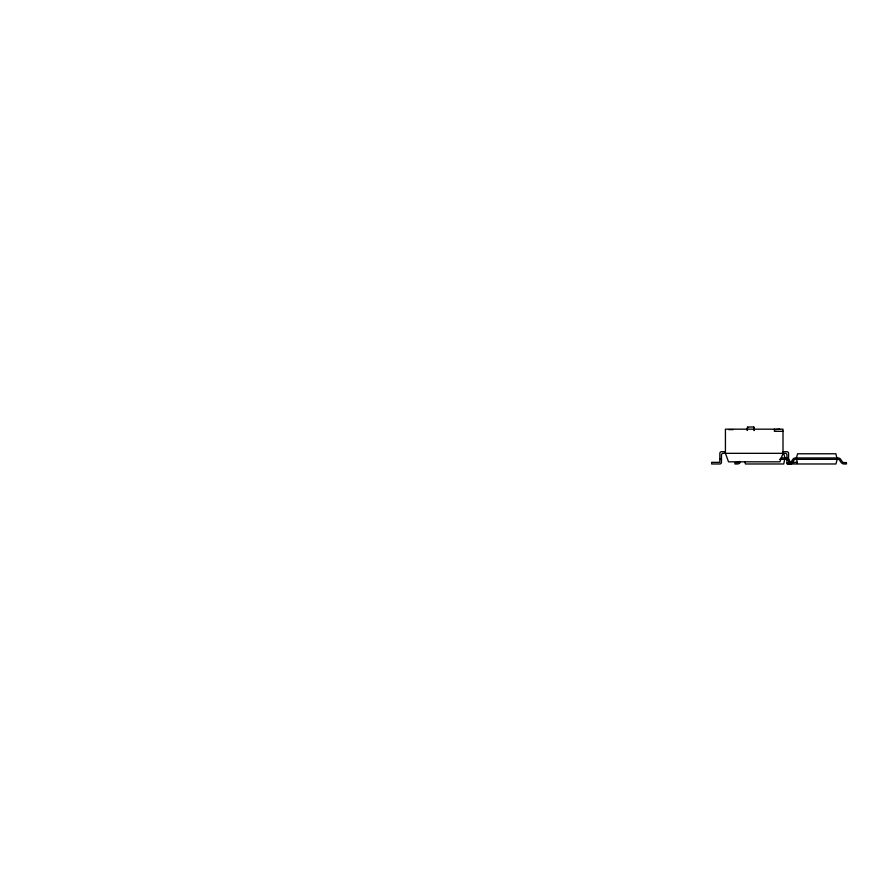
<?xml version="1.0" encoding="UTF-8"?>
<svg xmlns="http://www.w3.org/2000/svg" width="891" height="891" viewBox="0 0 891 891"><rect width="100%" height="100%" fill="white"/><g stroke="black" fill="none" stroke-linecap="round" stroke-linejoin="round"><path stroke-width="1.34" d="M754.376 430.542L753.786 427.056M753.808 427.067L754.254 429.93M754.198 430.375L754.387 427.791M747.861 427.023L753.53 427.023M728.715 429.607L733.226 429.607M775.226 429.607L779.614 429.172M783.011 431.322L774.413 431.322L774.413 429.172M725.43 451.692L721.565 451.692A1.715 1.715 0 0 0 719.839 453.419L719.839 462.34L711.642 462.34L711.642 463.977L719.761 463.977A1.715 1.715 0 0 0 721.476 462.262L721.476 455.045A1.715 1.715 0 0 1 723.191 453.33L785.238 453.33A1.715 1.715 0 0 1 786.965 455.045L786.965 462.262A1.715 1.715 0 0 0 788.68 463.977M783.011 451.692L786.876 451.692A1.715 1.715 0 0 1 788.591 453.419L788.591 462.34L796.799 462.34L796.799 463.977L787.087 463.977L787.087 462.585M780.906 457.952L785.951 457.952A3.096 3.096 0 0 1 787.176 458.208M719.839 459.255L721.476 459.255M786.965 459.255L788.591 459.255L789.927 461.449A2.651 2.651 0 0 0 791.531 462.574L794.271 462.585M779.547 459.344L785.929 459.344A1.726 1.726 0 0 1 787.198 459.89M783.746 453.775L785.004 457.952L783.746 463.977L745.444 463.977L744.82 461.661M747.137 429.93L747.605 427.056L747.193 430.375M788.023 458.765A3.096 3.096 0 0 1 788.513 459.322M791.498 463.977A4.021 4.021 0 0 1 790.696 463.765M789.315 462.875A4.021 4.021 0 0 1 788.78 462.24M740.41 462.24A4.021 4.021 0 0 1 737.692 463.977L734.919 463.977L734.919 462.585L737.659 462.563A2.651 2.651 0 0 0 739.263 461.438M789.827 462.574A2.651 2.651 0 0 0 791.431 461.438L792.856 459.31A3.096 3.096 0 0 1 795.407 457.952L838.13 457.952A3.096 3.096 0 0 1 840.681 459.322L842.106 461.449A2.651 2.651 0 0 0 843.71 462.574L846.45 462.585L846.45 463.977L843.666 463.977A4.021 4.021 0 0 1 840.959 462.24L839.545 460.112A1.726 1.726 0 0 0 838.097 459.344L795.44 459.344A1.726 1.726 0 0 0 793.992 460.112L792.578 462.24A4.021 4.021 0 0 1 792.054 462.875M790.673 463.765A4.021 4.021 0 0 1 789.872 463.977M837.172 459.344L835.914 463.977L797.623 463.977L796.365 457.952L797.623 453.775L835.914 453.775L837.172 459.344M783.011 453.33L779.915 461.828L728.526 461.828L725.43 453.33L725.43 429.172L783.011 429.172L783.011 453.33"/></g></svg>
